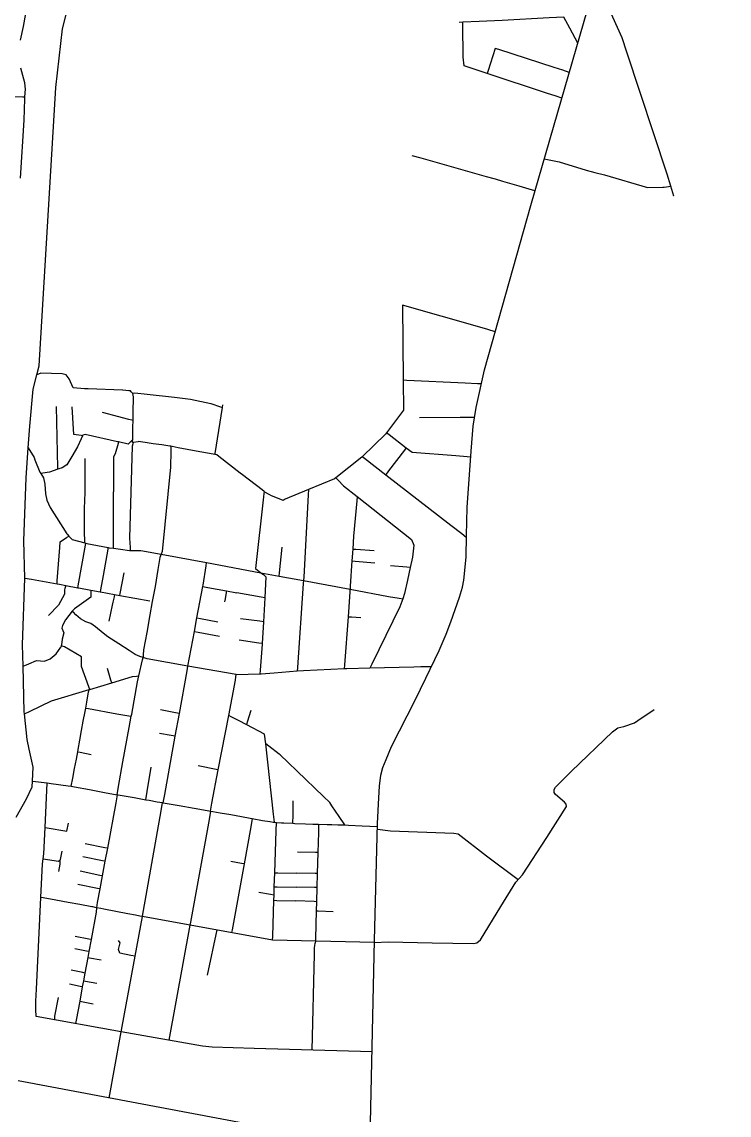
# Model space of a CAD drawing. Header units: inches. Extents: x 170101 to 178921, y 438267 to 453456.
# Drawn here: x 173750 to 174590, y 440935 to 442234 of the extents above; entities that cross this region are included whole.
import ezdxf

# ---------------------------------------------------------------- set-up
doc = ezdxf.new("R2010")
doc.units = ezdxf.units.IN
doc.header["$MEASUREMENT"] = 0

msp = doc.modelspace()

# ---------------------------------------------------------------- linework, layer by layer
for points in [[(173742.7, 441289.1), (173755, 441310.9), (173762, 441325.1), (173762.3, 441332.2), (173762.8, 441348.8), (173758.1, 441370.2), (173755.8, 441381.5), (173752.5, 441412), (173752.3, 441414.2), (173751, 441468.5), (173750.4, 441493.9), (173753.1, 441573.3), (173751.9, 441617.4), (173754.6, 441692.5), (173757.1, 441728), (173758.9, 441754), (173762.8, 441798), (173767.2, 441814.7), (173770.1, 441825.7), (173789.8, 442156.2), (173797.8, 442226.1), (173813.9, 442288)], [(174468.6, 442198.2), (174468.6, 442198.2), (174463, 442215.4), (174431.7, 442285.1)], [(174163.5, 440907.8), (174168.8, 441142.5), (174172.4, 441281.8), (174173.8, 441312.3), (174174.7, 441326.2), (174176.4, 441339.1), (174178.7, 441348.1), (174182.4, 441357.7), (174188.7, 441373.3), (174217.2, 441428.3), (174229.8, 441454.5), (174245.4, 441487.3), (174253.7, 441506.6), (174259.6, 441521.5), (174269.9, 441550.7), (174273.2, 441562.6), (174274.9, 441570.9), (174277.5, 441598.1), (174277.9, 441623.9), (174278.8, 441657.1), (174283.5, 441724.1), (174285.8, 441753.9), (174289.5, 441776.1), (174299.4, 441820.6), (174354.4, 442016.2), (174426.7, 442265.8)], [(173747.8, 442212.4), (173751.5, 442228.6), (173754.2, 442244.3)], [(174393.9, 442239.7), (174376.4, 442238.9), (174320.3, 442236.1), (174292.9, 442234.8), (174273.5, 442233.8), (174269.4, 442233.6)], [(174410.2, 442208.9), (174403.9, 442220.8), (174400.8, 442226.8), (174393.9, 442239.7)], [(174391.4, 442143.8), (174384.7, 442145.9), (174373.1, 442149.7), (174302.7, 442172.8), (174302.4, 442172.9), (174275.4, 442182.2), (174273.9, 442192.4), (174273.5, 442230.6), (174273.5, 442233.8)], [(174400.2, 442174.3), (174392.4, 442176.8), (174382.4, 442180), (174316.6, 442201.4), (174311.9, 442202.8), (174303.6, 442176.6), (174302.4, 442172.9)], [(174524.4, 442027.1), (174524.4, 442027.1), (174520.8, 442038.9), (174516.4, 442053.3), (174468.6, 442198.2)], [(173748.1, 442048.4), (173752.3, 442117.3), (173753, 442142.9), (173753.2, 442145.2), (173753.8, 442154.3), (173753.2, 442162), (173748.5, 442179.4)], [(173656, 442160.4), (173657.6, 442158.3), (173659.6, 442155.8), (173668.9, 442149.6), (173677.5, 442144.4), (173678.5, 442144), (173682.6, 442142.6), (173688.3, 442142.3), (173699.3, 442143.3), (173705.2, 442144.4), (173706.6, 442144.6), (173713.7, 442146.5), (173716.4, 442146.7), (173730.5, 442145.6), (173750.9, 442145.2), (173753.2, 442145.2)], [(174359.4, 442033.4), (174352.4, 442035.5), (174340.5, 442039), (174321.1, 442044.7), (174312.3, 442047.2), (174301.7, 442050.2), (174282.2, 442055.8), (174262.8, 442061.3), (174243.4, 442066.9), (174224, 442072.4), (174213.4, 442075.2)], [(174370.5, 442071.5), (174388.1, 442067.9), (174420.1, 442058.2), (174430.5, 442055.2), (174441.9, 442052.6), (174493.3, 442037.3), (174511.2, 442037.8), (174513.1, 442038), (174520.8, 442038.9)], [(174312.2, 441866.1), (174303.5, 441868.6), (174293.8, 441871.4), (174202, 441897.8), (174202.7, 441808.5), (174203, 441772.7), (174183.1, 441745.9), (174182.1, 441744.6), (174154.1, 441717.4), (174153.8, 441717.1), (174122.8, 441692.4), (174121.3, 441691.2), (174090.2, 441678.4), (174062.7, 441667.1), (174060.1, 441665.6), (174047.5, 441670.6), (174046.2, 441671.2), (174043.3, 441672.7), (174038.5, 441675.5), (174037.5, 441676.3), (174035, 441678.2), (174011.8, 441696.1), (174009.2, 441698.1), (173983.5, 441718), (173981.2, 441719.8), (173979.1, 441720.2), (173976.9, 441720.6), (173956.6, 441724.3), (173935.4, 441728.3), (173928.3, 441729.6), (173926.6, 441729.9), (173925.5, 441730), (173916, 441731.5), (173905.7, 441733), (173896.1, 441734.3), (173887.9, 441735.5), (173887.6, 441735.4), (173881.9, 441734.5), (173881.2, 441734.4), (173881.2, 441736.7), (173881.3, 441737.6), (173881.3, 441737.9), (173881.6, 441752.7), (173881.7, 441760.4), (173881.8, 441763.5), (173881.9, 441770.4), (173882.3, 441788.2), (173882.2, 441788.8), (173881.5, 441792.5), (173881, 441793.1), (173881, 441793.1), (173879.6, 441794.6), (173878.6, 441795.8), (173876.7, 441796), (173869.7, 441796.7), (173869.2, 441796.8), (173828.3, 441798.2), (173824, 441798.4), (173810.5, 441799.4), (173805.9, 441809.9), (173802.1, 441814.7), (173797.4, 441815.9), (173784.6, 441816.5), (173772.2, 441817), (173767.2, 441814.7)], [(174295.7, 441804.1), (174291, 441804.3), (174276.6, 441805), (174207.3, 441808.3), (174202.7, 441808.5)], [(173881, 441793.1), (173883.8, 441793.4), (173898.5, 441791.7), (173930.8, 441788.4), (173949.8, 441785.9), (173974.2, 441780.7), (173985.6, 441776.8), (173987.9, 441776)], [(173792.2, 441702.7), (173792.2, 441704.3), (173790.9, 441777.3)], [(173821.8, 441742.4), (173819.9, 441742.7), (173811.3, 441744.1), (173809.5, 441776.8)], [(173881.7, 441760.4), (173880.3, 441760.8), (173876.5, 441761.8), (173845.3, 441769.9)], [(173979.1, 441720.2), (173979.3, 441721.3), (173987.9, 441776), (173988.4, 441779.1)], [(174287.5, 441764.3), (174270.3, 441764.1), (174222.1, 441763.6)], [(173881.3, 441737.9), (173876.1, 441732.6), (173864.3, 441735.1), (173863.3, 441735.3), (173824.8, 441744), (173822.1, 441743.1), (173821.8, 441742.4), (173820.2, 441738.9), (173815.5, 441729.4), (173809, 441717.8), (173803, 441708), (173797.4, 441704.4), (173793.5, 441703.2), (173792.2, 441702.7), (173782.5, 441699), (173774.6, 441698), (173772, 441697.6)], [(174283, 441717), (174278.7, 441717.3), (174265.4, 441718.4), (174213.4, 441722.4), (174206.4, 441727.8), (174186.1, 441743.6), (174183.1, 441745.9)], [(173864.3, 441735.1), (173863.9, 441733.4), (173860.6, 441720.9), (173858.3, 441717.5), (173858.3, 441675.8)], [(173881.9, 441734.5), (173881.3, 441732.9), (173880.5, 441729.9), (173877.5, 441620.6), (173878.1, 441609.7), (173878.3, 441606.3)], [(173926.6, 441729.9), (173926.5, 441728.1), (173926.5, 441724.3), (173926.3, 441705.3), (173916.5, 441605.1), (173915, 441601.7), (173913.4, 441597.8), (173911.2, 441583.6), (173907.8, 441563.4), (173904.6, 441545.4), (173901.8, 441529.6), (173897.9, 441508.5), (173894, 441487.9), (173893.9, 441482), (173893.6, 441478.8)], [(173757.1, 441728), (173764, 441716.5), (173765.1, 441714), (173771.1, 441699.1), (173772, 441697.6), (173775.2, 441692.5), (173776.7, 441685.1), (173777.7, 441673.4), (173779.4, 441666.1), (173783.3, 441657.4), (173803.2, 441626.1), (173803.9, 441625), (173805.5, 441623.3), (173809.5, 441619.1), (173824.4, 441615.2), (173825.6, 441614.9), (173826.6, 441614.6), (173852.3, 441609.6), (173853.3, 441609.4), (173858.4, 441608.7), (173866.6, 441607.6), (173877.3, 441606.3), (173878.3, 441606.3), (173891.1, 441606.1), (173915, 441601.7), (173969, 441591.7), (174033.7, 441579.7), (174055.4, 441575.7), (174084.3, 441570.3), (174139.6, 441560.1), (174185.3, 441551.6), (174198.1, 441549.5), (174202.2, 441548.8)], [(174277.8, 441621.5), (174272.3, 441625.8), (174259.5, 441635.7), (174182, 441695.8), (174156.8, 441715.3), (174154.1, 441717.4)], [(174182, 441695.8), (174185.8, 441700.8), (174204.6, 441725.4), (174206.4, 441727.8)], [(173824.4, 441615.2), (173824.3, 441617.7), (173824, 441627.6), (173823.9, 441636.9), (173823.9, 441637.1), (173824, 441646.6), (173824.1, 441656.1), (173824.5, 441665.6), (173824.6, 441675), (173824.7, 441684.6), (173824.7, 441693.5), (173824.9, 441704), (173824.9, 441715.5)], [(174122.8, 441692.4), (174125.6, 441689.6), (174131.8, 441683.1), (174147.9, 441670.3), (174212.7, 441619), (174215.6, 441612.6), (174213.7, 441598.1), (174211.1, 441586.1), (174207.9, 441570.9), (174204.5, 441554.9), (174202.2, 441548.8), (174198.6, 441539), (174165.6, 441471.1), (174163.3, 441466.2)], [(174090.2, 441678.4), (174089.9, 441672.3), (174084.6, 441574.5), (174084.4, 441570.8), (174084.3, 441570.3), (174083.9, 441566.7), (174077.2, 441467), (174076.9, 441462.6)], [(173858.4, 441608.7), (173858.4, 441610.9), (173858.3, 441675.8)], [(174037.5, 441676.3), (174037.2, 441673.9), (174036.8, 441669.8), (174027.3, 441584.6), (174033.7, 441579.7), (174036.7, 441577.4), (174039.5, 441574.7), (174038.2, 441549.7), (174036.6, 441521.4), (174035.1, 441495.4), (174035.1, 441494.9), (174032.6, 441463.9), (174032.3, 441459.3)], [(174147.9, 441670.3), (174147.5, 441665.2), (174143.9, 441623), (174142.8, 441607.8), (174141.9, 441593.7), (174139.9, 441563.9), (174139.6, 441560.1)], [(173791.5, 441566.6), (173791.7, 441569.9), (173794.6, 441609.8), (173795, 441616.4), (173802.8, 441621.4), (173805.5, 441623.3)], [(173816.1, 441561.8), (173816.5, 441564.1), (173825.2, 441612.6), (173825.6, 441614.9)], [(173843.1, 441556.9), (173843.5, 441559.3), (173846.4, 441576.5), (173852, 441607.6), (173852.3, 441609.6)], [(174055.4, 441575.7), (174055.8, 441579.7), (174059, 441610)], [(174142.8, 441607.8), (174146.6, 441607.5), (174168.4, 441606)], [(173917.6, 441306.4), (173919.4, 441316), (173931.9, 441385.3), (173936.8, 441412.5), (173945.9, 441463.3), (173947, 441468.8), (173954.6, 441509.7), (173957.7, 441526.1), (173964.7, 441563.4), (173965, 441565), (173968.5, 441587.8), (173969, 441591.7)], [(174141.9, 441593.7), (174145.8, 441593.4), (174169.1, 441591.5)], [(174211.1, 441586.1), (174207, 441586.4), (174187.5, 441587.9)], [(173866, 441552.7), (173866.5, 441555), (173871.2, 441579.6)], [(173753.1, 441573.3), (173760.9, 441571.9), (173791.5, 441566.6), (173794.2, 441566.1), (173801.8, 441564.6), (173816.1, 441561.8), (173817.2, 441561.6), (173831.4, 441559), (173842.5, 441557), (173843.1, 441556.9), (173859.8, 441553.8), (173866, 441552.7), (173901.8, 441546.1)], [(173801.8, 441564.6), (173800.8, 441561), (173800.3, 441559.3), (173800.3, 441554.1), (173793.2, 441541.3), (173781.2, 441529)], [(173964.7, 441563.4), (173968.8, 441562.6), (173970.6, 441562.2), (173992.8, 441558.1), (174004.9, 441555.9)], [(173831.4, 441559), (173831.4, 441555.3), (173831.4, 441550.8), (173812.1, 441536.6), (173809.8, 441534.5), (173809.5, 441534.2), (173801.4, 441523.6), (173797.8, 441516.9), (173796.9, 441513.7), (173799.3, 441508.3), (173797.5, 441500.8), (173796.5, 441494), (173796.2, 441493), (173795.8, 441491.4)], [(173859.8, 441553.8), (173859.1, 441551.2), (173857.5, 441544.6), (173857, 441541.1), (173852.9, 441522.3)], [(173992.8, 441558.1), (173992.4, 441556.2), (173991, 441548.6), (173990.4, 441545.3)], [(174038.2, 441549.7), (174033.8, 441550.5), (174004.9, 441555.9)], [(174133.1, 441465.4), (174133.5, 441470.1), (174137.6, 441527.4), (174139.7, 441556.9), (174139.6, 441560.1)], [(174236.2, 441468), (174223.6, 441467.7), (174215.3, 441467.5), (174163.3, 441466.2), (174135.6, 441465.5), (174133.1, 441465.4), (174084.2, 441463.2), (174076.9, 441462.6), (174049.3, 441460.4), (174034, 441459.3), (174032.3, 441459.3), (174004.8, 441458.5), (174004.3, 441458.6), (173947, 441468.8), (173898.5, 441477.4), (173893.6, 441478.8), (173889.7, 441480), (173884.4, 441482.6), (173876.9, 441487.4), (173864.7, 441495.3), (173851.9, 441503.6), (173846.1, 441507.9), (173837.2, 441515.4), (173831.7, 441519.5), (173825.5, 441521.4), (173819.1, 441525.1), (173813.7, 441529.5), (173811, 441533), (173809.8, 441534.5)], [(173957.7, 441526.1), (173961.7, 441525.3), (173982.4, 441521.2)], [(174036.6, 441521.4), (174032.4, 441522), (174009.5, 441525.1)], [(174137.6, 441527.4), (174141.5, 441527.2), (174152.6, 441526.6)], [(173954.6, 441509.7), (173959.1, 441509), (173984.6, 441504.5)], [(174035.1, 441495.4), (174031.2, 441496), (174007.8, 441499.7)], [(173751, 441468.5), (173758, 441471.5), (173767, 441475.3), (173776.4, 441474.7), (173783.3, 441477.5), (173790.2, 441483.2), (173795.8, 441491.4)], [(173830.4, 441441.1), (173829.3, 441444), (173820.4, 441468.2), (173820.3, 441479.8), (173800.1, 441491.7), (173797.4, 441492.6), (173796.2, 441493)], [(173862.9, 441315.9), (173864.6, 441325.6), (173869.7, 441354.9), (173877.1, 441395.7), (173879.6, 441409.1), (173880.1, 441411.7), (173886.8, 441450), (173888.5, 441457.1), (173893, 441476.1), (173893.6, 441478.8)], [(173752.5, 441412), (173759.5, 441415.3), (173784.9, 441427.4), (173829.4, 441440.8), (173830.4, 441441.1), (173856.4, 441449), (173880.9, 441456.4), (173885.9, 441456.9), (173888.5, 441457.1)], [(173856.4, 441449), (173855.5, 441452), (173851.2, 441465.9)], [(173973.7, 441296.5), (173975.5, 441306), (173983, 441345.4), (173995.4, 441410), (174003.4, 441452.2), (174004, 441456.1), (174004.3, 441458.6)], [(173808.1, 441325.9), (173810, 441335.5), (173812.3, 441346.9), (173814.3, 441358.2), (173815.9, 441366.9), (173816.4, 441369.5), (173818.4, 441380.8), (173820.5, 441392.1), (173822.6, 441403.4), (173824.6, 441414.7), (173825.4, 441418.9), (173825.4, 441418.9), (173826.7, 441426), (173828.9, 441438.1), (173829.4, 441440.8)], [(173825.4, 441418.9), (173828.7, 441418.3), (173862.6, 441412.2), (173876.7, 441409.7), (173879.6, 441409.1)], [(173936.8, 441412.5), (173932.2, 441413.4), (173914.4, 441416.9)], [(174049.8, 441283.3), (174048.7, 441292.9), (174039.4, 441376.3), (174038.1, 441387.9), (174016.9, 441399), (174007.2, 441404.1), (173998.5, 441408.4), (173995.4, 441410)], [(174016.9, 441399), (174017.9, 441402.5), (174022, 441416.2)], [(174168.7, 441140.1), (174184.8, 441141), (174237.2, 441139.8), (174286.2, 441139.3), (174290.5, 441140), (174294.6, 441143.6), (174318.7, 441183.2), (174336.7, 441211.8), (174344.5, 441220.6), (174373.6, 441264.9), (174396.8, 441301.8), (174396.3, 441304.8), (174394.5, 441307.2), (174383.9, 441316), (174382.1, 441318.7), (174382.4, 441322.3), (174383.7, 441325), (174402.8, 441343.7), (174451.7, 441390.5), (174458, 441395.4), (174465, 441397.1), (174477.8, 441401.3), (174481.6, 441403.9), (174500.9, 441417.1)], [(173931.9, 441385.3), (173927.1, 441386.1), (173913, 441388.6)], [(173815.9, 441366.9), (173818.8, 441366.3), (173832, 441363.7)], [(174133.5, 441280), (174126.7, 441290.1), (174118, 441302.8), (174115.4, 441306.6), (174108.2, 441313.6), (174097.6, 441323.7), (174087.1, 441333.9), (174076.6, 441344), (174066, 441354.2), (174056.6, 441363.2), (174055.4, 441364.2), (174042.9, 441373.6), (174039.4, 441376.3)], [(173896.9, 441310), (173898.5, 441319.6), (173903.4, 441348.5)], [(173983, 441345.4), (173980.5, 441345.9), (173959.1, 441350.1)], [(173762.3, 441332.2), (173779.5, 441329.9), (173784.3, 441329.3), (173804.7, 441326.6), (173808.1, 441325.9), (173812.3, 441325.2), (173830, 441322), (173847.8, 441318.7), (173847.9, 441318.7), (173862.9, 441315.9), (173864.1, 441315.7), (173883.2, 441312.4), (173896.9, 441310), (173900.9, 441309.3), (173910.5, 441307.6), (173916.9, 441306.5), (173917.6, 441306.4), (173936.4, 441303), (173954.2, 441299.9), (173969.9, 441297.2), (173973.7, 441296.5), (173976.6, 441296), (173985.3, 441294.4), (173997.9, 441292.2), (174010.5, 441289.9), (174020.8, 441288.1), (174023.1, 441287.7), (174023.3, 441287.6), (174035.7, 441285.4), (174044.4, 441283.9), (174044.5, 441283.9), (174048.4, 441283.4), (174049.8, 441283.3), (174052.1, 441283), (174058.1, 441282.4), (174061.1, 441282.3), (174071.8, 441281.9), (174073.9, 441281.8), (174086.7, 441281.3), (174095.4, 441281), (174099.5, 441280.9), (174102.3, 441280.9), (174112.3, 441280.6), (174117.9, 441280.5), (174125.1, 441280.3), (174133.5, 441280), (174137.9, 441279.9), (174153.9, 441279.1), (174172.3, 441278.2)], [(173766.4, 441052.4), (173766.4, 441052.6), (173766.3, 441060.1), (173766.2, 441070.5), (173767, 441084.9), (173772.1, 441193.7), (173773.9, 441233.9), (173774.8, 441239.7), (173775.7, 441245.7), (173777.1, 441277.1), (173779.5, 441329.9)], [(173862.9, 441315.9), (173861.3, 441306.4), (173851.2, 441252.4), (173848.3, 441236.9), (173845, 441219.4), (173842.1, 441204), (173839, 441187.7), (173838.4, 441181.6), (173837.8, 441176.5), (173831.8, 441143.7), (173829.1, 441129.5), (173827.9, 441122.5), (173824.5, 441104), (173822.8, 441094.8), (173821.4, 441087.5), (173818.3, 441070.5), (173814.2, 441048.1), (173813.4, 441043.9)], [(173892.8, 441171.3), (173892.8, 441171.6), (173915.2, 441296.7), (173916.9, 441306.5)], [(174071.8, 441281.9), (174071.9, 441291.7), (174072.1, 441308.5)], [(173973.7, 441296.5), (173972, 441286.6), (173949.8, 441164.3), (173949.2, 441161)], [(174023.3, 441287.6), (174021.6, 441277.8), (174013.6, 441233.7), (173999.5, 441155.5), (173998.8, 441152)], [(173777.1, 441277.1), (173779.8, 441276.7), (173803, 441272.6), (173804.9, 441282.1)], [(174047.4, 441143.1), (174047.7, 441147.3), (174049.1, 441190.5), (174049.3, 441196.4), (174049.6, 441206.6), (174050.1, 441223), (174051.7, 441272.8), (174052.1, 441283)], [(174102.3, 441280.9), (174102, 441270.9), (174101.4, 441247.1), (174100.7, 441222.3), (174100.2, 441205.5), (174099.7, 441188.8), (174099.4, 441178.1), (174098.5, 441145.2), (174098.4, 441141.9)], [(174172.3, 441275.1), (174187.8, 441273), (174263, 441270.4), (174268.2, 441269.5), (174301.7, 441243.3), (174339.5, 441215)], [(173774.8, 441239.7), (173777.8, 441239.4), (173780.2, 441239.1), (173793.3, 441237.1), (173794.5, 441238.1), (173795.5, 441239.1), (173797.3, 441249)], [(173851.2, 441252.4), (173848.3, 441252.9), (173824.6, 441257.6)], [(173794.5, 441238.1), (173794.5, 441235.5), (173794.6, 441233.3), (173793, 441224.6)], [(173848.3, 441236.9), (173845.5, 441237.5), (173821.9, 441242.1)], [(174013.6, 441233.7), (174010.8, 441234.3), (173998.1, 441236.7)], [(174101.4, 441247.1), (174098.6, 441247.1), (174077.2, 441247.7)], [(173845, 441219.4), (173842.2, 441220), (173818.8, 441224.9)], [(174050.1, 441223), (174053.6, 441223), (174076.2, 441222.6)], [(174100.7, 441222.3), (174098, 441222.3), (174076.2, 441222.6)], [(173842.1, 441204), (173839.3, 441204.6), (173816, 441209.2)], [(174049.3, 441196.4), (174045.2, 441197.2), (174031.2, 441199.9)], [(174049.6, 441206.6), (174052.9, 441206.6), (174076.4, 441206.2)], [(174100.2, 441205.5), (174097.5, 441205.5), (174076.4, 441206.2)], [(173892.8, 441171.3), (173892.5, 441171.3), (173889.8, 441171.7), (173884.7, 441172.6), (173875.6, 441174.3), (173861.3, 441177.1), (173847.1, 441179.8), (173843.4, 441180.6), (173838.4, 441181.6), (173838.2, 441181.6), (173833.9, 441182.5), (173832.9, 441182.7), (173818.6, 441185.3), (173804.4, 441188), (173790.1, 441190.6), (173774.9, 441193.2), (173772.1, 441193.7)], [(174049.1, 441190.5), (174052.6, 441190.4), (174075.3, 441189.7)], [(174099.7, 441188.8), (174096.9, 441188.9), (174075.3, 441189.7)], [(173853.4, 440955.4), (173866.8, 441029.7), (173892.8, 441171.3)], [(174168.7, 441140.1), (174047.4, 441143.1), (173892.8, 441171.3)], [(174099.4, 441178.1), (174101.8, 441178), (174119.7, 441177.3)], [(173949.2, 441161), (173924.4, 441024.1)], [(173831.8, 441143.7), (173829.1, 441144.2), (173813, 441147.3)], [(173981.2, 441155.2), (173969.7, 441101.3)], [(173829.1, 441129.5), (173826.5, 441130), (173812.4, 441132.8)], [(173884.1, 441123.9), (173879.2, 441125), (173866.1, 441127.8), (173864.5, 441131.9), (173866.4, 441140), (173864.5, 441142.8)], [(174098.4, 441141.9), (174098.1, 441139.8), (174097.9, 441138.8), (174097.5, 441137), (174097.1, 441133.6), (174097, 441126.5), (174094.2, 441012.5)], [(173827.9, 441122.5), (173830.1, 441122), (173843.8, 441119.5)], [(173824.5, 441104), (173821.9, 441104.5), (173808.3, 441107.3)], [(173822.8, 441094.8), (173825.1, 441094.3), (173838.8, 441091.8)], [(173821.4, 441087.5), (173818.8, 441088), (173806.2, 441090.6)], [(173788.6, 441048.4), (173788.8, 441052.8), (173793.3, 441074.8)], [(173818.3, 441070.5), (173820.6, 441070.1), (173834.5, 441067.5)], [(174165.8, 441010.5), (174025.8, 441014.3), (173975.9, 441015.8), (173964.3, 441017.1), (173867.6, 441034.1), (173766.4, 441052.4)], [(173751.4, 440974.6), (173745, 440975.8)], [(174818.4, 440485.5), (174556.4, 440650.8), (174354.3, 440779.4), (174194.1, 440879.7), (174174.5, 440892.1), (174169, 440894.8), (174163.5, 440896.6), (174149.1, 440899.7), (173751.4, 440974.6)]]:
    msp.add_lwpolyline(points)

doc.saveas('drawing.dxf')
